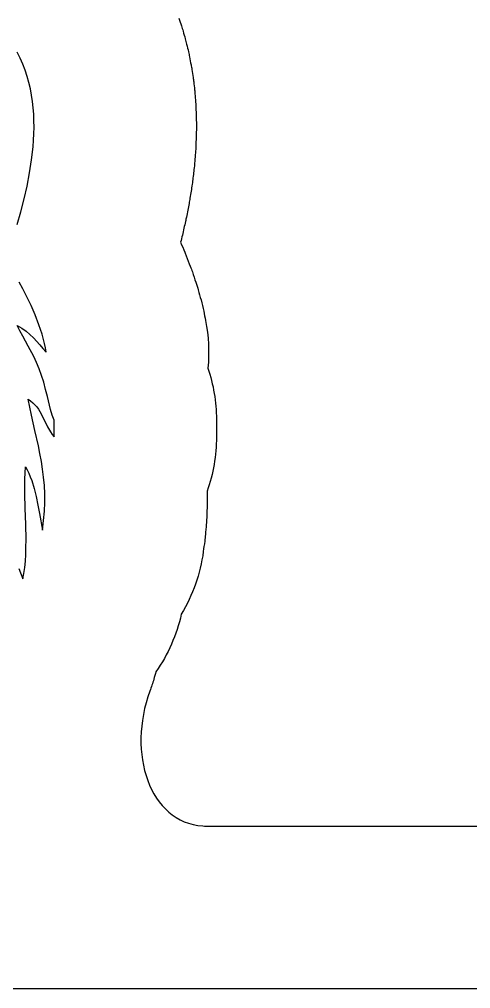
# Model space of a CAD drawing. Extents: x 0 to 500, y 0 to 300.
# Drawn here: x 208.3 to 250, y 0 to 89.5 of the extents above; entities that cross this region are included whole.
import ezdxf

# ---------------------------------------------------------------- set-up
doc = ezdxf.new("R2010")
doc.units = 0
doc.layers.add('Nível Padrão', color=18, linetype='CONTINUOUS')

msp = doc.modelspace()

# ---------------------------------------------------------------- linework, layer by layer
at = {"layer": 'Nível Padrão'}
msp.add_lwpolyline([(0, 10, 0.414214), (10, 0), (490, 0, 0.414214), (500, 10), (500, 290, 0.414214), (490, 300), (10, 300, 0.414214), (0, 290), (0, 10)], format="xyb", close=True, dxfattribs=at)
msp.add_lwpolyline([(223.053, 89.644, -0.003091), (223.286, 88.932, -0.008591), (223.438, 88.44, -0.003001), (223.638, 87.725, -0.008297), (223.764, 87.244, -0.0029), (223.932, 86.527, -0.007694), (224.03, 86.076, -0.003132), (224.171, 85.343, -0.00737), (224.247, 84.907, -0.003003), (224.358, 84.175, -0.007034), (224.415, 83.757, -0.002869), (224.497, 83.026, -0.006373), (224.535, 82.646, -0.003114), (224.592, 81.899, -0.011223), (224.628, 81.227, -0.001247), (224.661, 79.956, -0.013842), (224.66, 79.126, -0.001258), (224.616, 77.846, -0.007657), (224.593, 77.387, -0.003119), (224.537, 76.631, -0.008015), (224.493, 76.152, -0.001145), (224.35, 74.874, -0.009658), (224.274, 74.3, -0.001207), (224.074, 73.02, -0.00818), (223.99, 72.536, -0.001168), (223.742, 71.264, -0.006795), (223.658, 70.865, -0.001133), (223.37, 69.603, -0.00813), (223.205, 68.937, -0.001238), (223.591, 68.03, -0.00619), (223.73, 67.686, -0.001238), (224.102, 66.721, -0.009297), (224.293, 66.197, -0.001162), (224.616, 65.242, -0.012335), (224.836, 64.535, -0.001233), (225.093, 63.611, -0.017678), (225.341, 62.58, -0.001262), (225.512, 61.719, -0.073832), (225.726, 57.319, -0.080534), (226.518, 52.584, -0.00127), (226.519, 50.961, -0.085482), (225.654, 45.943), (225.656, 45.834, -0.000906), (225.66, 44.983, -0.009972), (225.651, 44.385, -0.001246), (225.615, 43.488, -0.010225), (225.577, 42.875, -0.001278), (225.497, 41.946, -0.010286), (225.431, 41.333, -0.001286), (225.303, 40.37, -0.103271), (223.268, 34.587, -0.09784), (220.926, 29.265, -0.001695), (220.73, 28.58, -0.019107), (220.373, 27.491), (220.186, 26.952), (220.024, 26.411), (219.885, 25.868), (219.771, 25.324), (219.68, 24.782), (219.612, 24.242), (219.567, 23.706), (219.546, 23.174), (219.547, 22.648), (219.57, 22.129), (219.616, 21.619), (219.683, 21.118), (219.772, 20.628), (219.882, 20.15), (220.014, 19.686), (220.167, 19.236), (220.34, 18.802), (220.533, 18.384), (220.747, 17.986), (220.981, 17.606), (221.234, 17.248), (221.507, 16.911), (221.799, 16.597), (222.11, 16.308), (222.44, 16.045), (222.788, 15.808), (223.155, 15.6), (223.539, 15.421), (223.941, 15.273), (224.361, 15.156), (224.798, 15.073), (225.252, 15.023, 0.017081), (225.934, 15), (475, 15, 0.414214)], format="xyb", dxfattribs=at)
for points in [[(208.117, 70.59), (208.443, 71.758), (208.746, 72.942), (209.019, 74.137), (209.254, 75.341), (209.444, 76.549), (209.579, 77.759), (209.625, 78.363), (209.654, 78.965), (209.666, 79.567), (209.66, 80.166), (209.635, 80.763), (209.59, 81.357), (209.524, 81.947), (209.436, 82.534), (209.325, 83.117), (209.19, 83.695), (209.03, 84.267), (208.845, 84.835), (208.632, 85.396), (208.392, 85.95), (208.123, 86.498)], [(208.253, 38.806), (208.628, 37.853), (208.735, 38.342), (208.814, 38.885), (208.87, 39.476), (208.904, 40.108), (208.921, 40.772), (208.924, 41.463), (208.899, 42.893), (208.857, 44.341), (208.823, 45.747), (208.822, 47.055), (208.843, 47.654), (208.882, 48.206), (209.041, 47.913), (209.188, 47.602), (209.324, 47.274), (209.45, 46.932), (209.673, 46.21), (209.864, 45.451), (210.03, 44.671), (210.176, 43.885), (210.435, 42.353), (210.553, 43.238), (210.627, 44.091), (210.66, 44.914), (210.656, 45.711), (210.619, 46.484), (210.553, 47.238), (210.462, 47.976), (210.348, 48.702), (210.217, 49.417), (210.072, 50.127), (209.753, 51.542), (209.422, 52.973), (209.11, 54.447), (209.35, 54.286), (209.562, 54.112), (209.751, 53.926), (209.918, 53.729), (210.068, 53.522), (210.204, 53.306), (210.447, 52.854), (210.91, 51.904), (211.182, 51.427), (211.341, 51.192), (211.519, 50.961), (211.519, 50.961), (211.519, 52.507), (211.354, 52.956), (211.2, 53.483), (210.897, 54.699), (210.736, 55.351), (210.561, 56.008), (210.366, 56.65), (210.144, 57.26), (209.894, 57.846), (209.642, 58.381), (209.135, 59.35), (208.621, 60.276), (208.362, 60.757), (208.102, 61.268), (208.554, 61.013), (208.947, 60.733), (209.293, 60.434), (209.606, 60.119), (210.187, 59.463), (210.483, 59.13), (210.799, 58.8), (210.733, 59.183), (210.643, 59.586), (210.406, 60.439), (210.105, 61.329), (209.76, 62.224), (209.389, 63.096), (209.011, 63.913), (208.644, 64.646), (208.306, 65.264)]]:
    msp.add_lwpolyline(points, dxfattribs=at)

doc.saveas('drawing.dxf')
